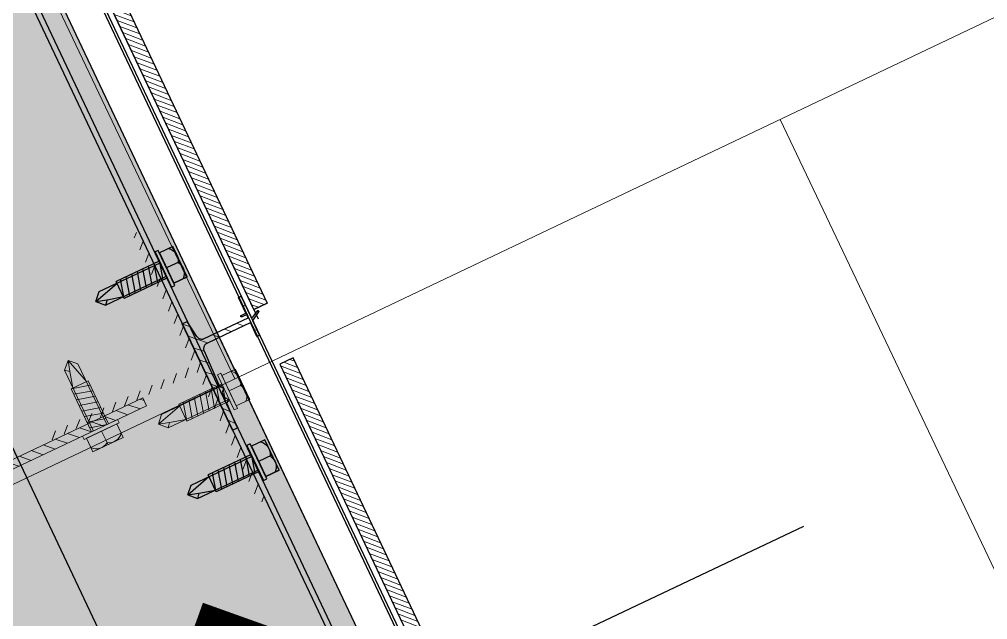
# Model space of a CAD drawing. Header units: metres. Extents: x 678805 to 1359287, y 2747329 to 5497370.
# Drawn here: x 679666.1059 to 679666.4306, y 2748568.3052 to 2748568.5066 of the extents above; entities that cross this region are included whole.
import ezdxf

# ---------------------------------------------------------------- set-up
doc = ezdxf.new("R2010")
doc.units = ezdxf.units.M
doc.linetypes.add('XREF_MON_BUILDINGS$0$Hidden', pattern=[0.004, 0.002, -0.002])
for name, color, linetype in [('00_XREF_MON_HSC_PAVEMENT', 7, 'Continuous'), ('00_XREF_TWQ_BUILDINGS', 7, 'Continuous'), ('XREF_MON_BUILDINGS$0$00-Modulos DEFINIDOS', 7, 'Continuous'), ('XREF_MON_BUILDINGS$0$00-Modulos ROOFS', 2, 'Continuous'), ('XREF_MON_BUILDINGS$0$02-L-01_Structure t2', 7, 'Continuous'), ('XREF_MON_BUILDINGS$0$02-L-01_Struture aux', 4, 'Continuous'), ('XREF_MON_BUILDINGS$0$02-L-Insulation', 252, 'Continuous'), ('XREF_MON_BUILDINGS$0$02-L-panel', 5, 'Continuous'), ('XREF_MON_BUILDINGS$0$COTAUX', 7, 'Continuous')]:
    doc.layers.add(name, color=color, linetype=linetype)
doc.layers.add('XREF_MON_BUILDINGS$0$0-WIPEOUTS', color=7, linetype='Continuous', true_color=0xffffff)
doc.layers.add('XREF_MON_BUILDINGS$0$00_AUX', color=3, linetype='Continuous', plot=False)
for name, color, linetype, lineweight in [('XREF_MON_BUILDINGS$0$02-H-251', 251, 'Continuous', 0), ('XREF_MON_BUILDINGS$0$02-H-254', 254, 'Continuous', 0), ('XREF_MON_BUILDINGS$0$02-L-01_Structure L', 7, 'Continuous', 5), ('XREF_MON_BUILDINGS$0$02-L-01_Structure T', 8, 'Continuous', 5)]:
    doc.layers.add(name, color=color, linetype=linetype, lineweight=lineweight)
for name, color, linetype, lineweight, true_color in [('XREF_MON_BUILDINGS$0$02-KH-01 Water_Toilets', 7, 'Continuous', 30, 0x3877ff), ('XREF_MON_HSC_PAVEMENT$0$02-L-Joints-Paviment_07_Precast Concrete Blocks 60X40', 7, 'Continuous', 5, 0x999999), ('XREF_MON_HSC_PAVEMENT$0$03-TR-Pavement_07_Precast Concrete Blocks 60X40', 7, 'Continuous', 5, 0x999999)]:
    doc.layers.add(name, color=color, linetype=linetype, lineweight=lineweight, true_color=true_color)
doc.layers.get('XREF_MON_BUILDINGS$0$02-KH-01 Water_Toilets').off()
doc.styles.add('XREF_MON_BUILDINGS$0$E100', font='verdana.ttf', dxfattribs={"height": 0.18})
doc.linetypes.add('XREF_MON_BUILDINGS$0$BATTING', pattern='A,0.0001,-0.1,[134,ltypeshp.shx,S=0.1,R=0,X=-0.1,Y=0],-0.2,[134,ltypeshp.shx,S=0.1,R=180,X=0.1,Y=0],-0.1', length=0.4001)
doc.dimstyles.new('XREF_MON_BUILDINGS$0$E100', dxfattribs={"dimscale": 0.03, "dimtxt": 12, "dimasz": 0.5, "dimexe": 0.1, "dimexo": 1, "dimgap": 4, "dimtad": 1, "dimzin": 0, "dimdsep": 46, "dimtxsty": 'XREF_MON_BUILDINGS$0$E100', "dimblk1": 'XREF_MON_BUILDINGS$0$LINCOT200', "dimblk2": 'XREF_MON_BUILDINGS$0$LINCOT200', "dimsah": 1, "dimcen": 0.1, "dimdle": 0.1, "dimse1": 1, "dimse2": 1, "dimclrt": 256, "dimadec": 0, "dimazin": 0, "dimtfac": 0.01538461538461539, "dimtofl": 0, "dimtmove": 0, "dimatfit": 3, "dimldrblk": 'XREF_MON_BUILDINGS$0$LINCOT200', "dimfxl": 1, "dimtolj": 1, "dimtzin": 0, "dimarcsym": 0})

# ---------------------------------------------------------------- blocks, each defined once
blk = doc.blocks.new('XREF_MON_BUILDINGS$0$LINCOT200')
for p, q in [((0, -9.999961704014428), (0, 10.00003829598555)), ((3.694822225952521e-13, 3.829598557558711e-05), (10.00000000000051, 3.829598557558711e-05))]:
    blk.add_line(p, q)
at = {"const_width": 1.875}
blk.add_lwpolyline([(3.535533801624467, -3.535495714255788), (-3.535533950636761, 3.535572157214077)], dxfattribs=at)
at = {"layer": 'XREF_MON_BUILDINGS$0$COTAUX'}
blk.add_line((0, 0), (-1.249999999999915, 0), dxfattribs=at)
blk = doc.blocks.new('*D90')
at = {"layer": 'DEFPOINTS', "color": 0, "transparency": 16777216}
for p in [(119.6986085125246, -56.82058442011478), (120.1565622668715, -56.82058442011478), (119.6986085111276, -61.62058442039418)]:
    blk.add_point(p, dxfattribs=at)
at = {"layer": 'XREF_MON_BUILDINGS$0$00_AUX', "color": 0, "lineweight": -2, "transparency": 16777216}
blk.add_line((120.1565622668715, -61.60558442039406), (120.1565622668715, -56.83558442011466), dxfattribs=at)
at = {"layer": 'XREF_MON_BUILDINGS$0$00_AUX', "color": 0, "lineweight": -2, "transparency": 16777216, "xscale": 0.015, "yscale": 0.015, "zscale": 0.015}
for p, rotation in [((120.1565622668715, -56.82058442011466), 90.00000000000006), ((120.1565622668715, -61.62058442039406), 270.0000000000001)]:
    blk.add_blockref('XREF_MON_BUILDINGS$0$LINCOT200', p, dxfattribs=dict(at, rotation=rotation))
at = {"layer": 'XREF_MON_BUILDINGS$0$00_AUX', "transparency": 16777216, "insert": (119.9424521258373, -59.22058442025437), "char_height": 0.18, "attachment_point": 5, "rotation": 90.00000000000006, "style": 'XREF_MON_BUILDINGS$0$E100'}
blk.add_mtext('\\A1;4.80', dxfattribs=at)
blk = doc.blocks.new('XREF_MON_BUILDINGS$0$AUTORROSCANTE')
at = {"layer": 'XREF_MON_BUILDINGS$0$02-L-01_Structure t2', "color": 0}
for p, q in [((-31.20000000000002, 5.629165124598842), (-26.19999999999959, 5.62916512459816)), ((-31.19999999999999, -3.410605131648481e-13), (-26.19999999999976, 0)), ((-2.365309734828713, 2.5), (-25, 2.5)), ((0, 0), (-8.999999999999972, 2.5)), ((0, 0), (-3.600692283157343, -1.09366380576239)), ((0, 0), (-2.365309734828713, 2.5)), ((0, 0), (-2.365309734828713, -2.5)), ((-2.365309734828713, -2.5), (-25, -2.5)), ((-3.600692283157343, -1.09366380576239), (-2.365309734828713, -2.5)), ((-31.20000000000002, -5.629165124598899), (-26.19999999999948, -5.629165124599581))]:
    blk.add_line(p, q, dxfattribs=at)
at = {"layer": 'XREF_MON_BUILDINGS$0$02-L-01_Structure t2', "color": 253}
for p, q in [((-25, 3.149999999999977), (-8.999999999999943, 3.150000000000034)), ((-23.47427264461649, -3.14999999999992), (-25, 2.662522019210144)), ((-21.40651940967126, -3.14999999999992), (-23.06020473028568, 3.149999999999864)), ((-19.338766174726, -3.14999999999992), (-20.99245149534045, 3.14999999999992)), ((-17.27101293978083, -3.14999999999992), (-18.92469826039516, 3.150000000000034)), ((-15.20325970483566, -3.14999999999992), (-16.85694502544993, 3.150000000000034)), ((-13.1355064698904, -3.14999999999992), (-14.78919179050473, 3.149999999999977)), ((-11.06775323494514, -3.14999999999992), (-12.72143855555953, 3.149999999999977)), ((-9, -3.14999999999992), (-10.65368532061433, 3.150000000000034)), ((-9, -3.14999999999992), (-8.999999999999972, 3.150000000000034)), ((-25, -3.149999999999977), (-9, -3.149999999999977)), ((-3.600692283157343, -1.09366380576239), (-9, -2.5))]:
    blk.add_line(p, q, dxfattribs=at)
at = {"layer": 'XREF_MON_BUILDINGS$0$02-L-01_Structure t2', "color": 0}
for points in [[(-26.19999999999951, 6.5), (-25, 6.5), (-25, -6.500000000000057), (-26.19999999999951, -6.500000000000057)], [(-31.20000000000002, 5.629165124598842), (-26.19999999999996, 5.629165124598842), (-26.19999999999996, -5.629165124599581), (-31.20000000000002, -5.629165124599581)]]:
    blk.add_lwpolyline(points, close=True, dxfattribs=at)
for centre, start, end in [((-26.98608579049073, 2.367525475711773), 129.2840388374925, 214.1828116507075), ((-26.98608579049073, -2.366719793068796), 145.8304296466695, 230.7332658614822)]:
    blk.add_arc(centre, 4.213914209509284, start, end, dxfattribs=at)
blk = doc.blocks.new('XREF_MON_BUILDINGS$0$ULMA_Montante VV')
at = {"layer": 'XREF_MON_BUILDINGS$0$02-H-251', "ltscale": 125}
h = blk.add_hatch(dxfattribs=at)
h.set_pattern_fill('ANSI31', color=256, scale=0.001, angle=450, style=0)
h.set_pattern_definition([(134.9999999999999, (-0.05125000000043656, -0.00250000000005457), (-0.002245064030267289, -0.002245064030267287), [])])
edge = h.paths.add_edge_path()
edge.add_line((-0.05095000000073924, -0.00250000000005457), (0.04844999999841093, -0.00250000000005457))
edge.add_arc((0.04844999999841093, -0.002200000000129876), 0.0003, 270, 360)
edge.add_line((0.04874999999992724, -0.002200000000129876), (0.04874999999992724, -0.0003000000001520675))
edge.add_arc((0.04844999999841093, -0.0003000000001520675), 0.0003, 0, 90)
edge.add_line((0.04844999999841093, 0), (0, 0))
edge.add_line((0, 0), (0, 0.05719999999996617))
edge.add_arc((-0.0003000000015163096, 0.05719999999996617), 0.0003, 0, 90)
edge.add_line((-0.0003000000015163096, 0.05749999999989086), (-0.002200000000811997, 0.05749999999989086))
edge.add_arc((-0.002200000000811997, 0.05719999999996617), 0.0003, 90, 180)
edge.add_line((-0.002500000000509317, 0.05719999999996617), (-0.002500000000509317, 0))
edge.add_line((-0.002500000000509317, 0), (-0.05095000000073924, 0))
edge.add_arc((-0.05095000000073924, -0.0003000000001520675), 0.0003, 90, 180)
edge.add_line((-0.05125000000043656, -0.0003000000001520675), (-0.05125000000043656, -0.002200000000129876))
edge.add_arc((-0.05095000000073924, -0.002200000000129876), 0.0003, 180, 270)
blk = doc.blocks.new('XREF_MON_BUILDINGS$0$ULMA_Autotaladrante')
at = {"layer": 'XREF_MON_BUILDINGS$0$02-L-01_Structure T', "color": 252}
for p, q in [((0.006200000001172157, 0.005629165124673818), (0.001200000000153523, 0.005629165124673818)), ((-0.02500000000509317, 2.273736754432321e-13), (-0.02263469026956955, 0.00250000000005457)), ((-0.02500000000509317, 2.273736754432321e-13), (-0.01600000000325963, 0.00250000000005457)), ((-0.02500000000509317, 2.273736754432321e-13), (-0.02263469026956955, -0.002499999999599822)), ((-0.02500000000509317, 2.273736754432321e-13), (-0.02139930772136722, -0.001093663805477263)), ((-0.02263469026956955, 0.00250000000005457), (0, 0.00250000000005457)), ((0, 0.003150000000232467), (-0.01600000000325963, 0.003150000000232467)), ((-0.01600000000325963, -0.003149999999777719), (-0.01600000000325963, 0.003150000000232467)), ((-0.01600000000325963, -0.003149999999777719), (-0.01434631468237058, 0.003150000000232467)), ((-0.01393224676803584, -0.003149999999777719), (-0.01227856144714679, 0.003150000000232467)), ((-0.0118644935323573, -0.003149999999777719), (-0.01021080821146825, 0.003150000000232467)), ((-0.00979674029713351, -0.003149999999777719), (-0.008143054976244457, 0.003150000000232467)), ((-0.00772898706190972, -0.003149999999777719), (-0.006075301741020667, 0.003150000000232467)), ((-0.005661233826231182, -0.003149999999777719), (-0.004007548505342129, 0.003150000000232467)), ((-0.003593480591007392, -0.003149999999777719), (-0.001939795270118339, 0.003150000000232467)), ((-0.001525727355783602, -0.003149999999777719), (0, 0.002662522019363678)), ((0.006200000001172157, 2.273736754432321e-13), (0.001200000000153523, 2.273736754432321e-13)), ((-0.02139930772136722, -0.001093663805477263), (-0.02263469026956955, -0.002499999999599822)), ((-0.02263469026956955, -0.002499999999599822), (0, -0.002499999999599822)), ((-0.02139930772136722, -0.001093663805477263), (-0.01600000000325963, -0.002499999999599822)), ((0, -0.003149999999777719), (-0.01600000000325963, -0.003149999999777719)), ((0.006200000001172157, -0.005629165124219071), (0.001200000000153523, -0.005629165124219071))]:
    blk.add_line(p, q, dxfattribs=at)
for points in [[(0.001200000000153523, 0.006499999999959982), (0, 0.006499999999959982), (0, -0.006499999999732609), (0.001200000000153523, -0.006499999999732609)], [(0.006200000001172157, 0.005629165124673818), (0.001200000000153523, 0.005629165124673818), (0.001200000000153523, -0.005629165124219071), (0.006200000001172157, -0.005629165124219071)]]:
    blk.add_lwpolyline(points, close=True, dxfattribs=at)
for centre, start, end in [((0.001986085791031655, 0.002367525475847287), 325.8171883654993, 50.71596115511253), ((0.001986085791031655, -0.002366719792689764), 309.2667341381091, 34.16957033823044)]:
    blk.add_arc(centre, 0.004213914210367771, start, end, dxfattribs=at)
blk = doc.blocks.new('XREF_MON_BUILDINGS$0$ULMA_Escuadra40x80_Seccion')
at = {"layer": 'XREF_MON_BUILDINGS$0$02-H-251', "ltscale": 125}
h = blk.add_hatch(dxfattribs=at)
h.set_pattern_fill('ANSI31', color=256, scale=0.001, angle=360, style=0)
h.set_pattern_definition([(45, (0, 0), (-0.002245064030267288, 0.002245064030267289), [])])
h.paths.add_polyline_path([(0, 0.0799999999994725), (0.002999999989697244, 0.0799999999994725), (0.002999999989697244, 0.002999999999701686), (0.03999999999359716, 0.002999999999701686), (0.03999999999359716, 0), (0, 0)])
at = {"layer": 'XREF_MON_BUILDINGS$0$02-L-01_Structure L', "linetype": 'Continuous'}
blk.add_lwpolyline([(0, 0.0799999999994725), (0.002999999989697244, 0.0799999999994725), (0.002999999989697244, 0.002999999999701686), (0.03999999999359716, 0.002999999999701686), (0.03999999999359716, 0), (0, 0)], close=True, dxfattribs=at)
blk = doc.blocks.new('XREF_MON_BUILDINGS$0$A$C56BF4A3E')
at = {"layer": 'XREF_MON_BUILDINGS$0$02-H-251', "linetype": 'XREF_MON_BUILDINGS$0$Hidden', "ltscale": 125}
h = blk.add_hatch(dxfattribs=at)
h.set_pattern_fill('ANSI31', color=256, scale=0.001, angle=360, style=0)
h.set_pattern_definition([(45, (-251.3190308536063, -172.1081610942427), (-0.002245064030267288, 0.002245064030267289), [])])
edge = h.paths.add_edge_path()
edge.add_line((5.40779907416437, 0.0269813749317791), (5.409799074164322, 0.0269813749317791))
edge.add_line((5.409799074164322, 0.0269813749317791), (5.416670568796473, 0.02673596440934034))
edge.add_line((5.416670568796473, 0.02673596440934034), (5.41754940181546, 0.02579188096103735))
edge.add_arc((5.417768986389103, 0.02599628892301098), 0.0003, 222.95, 312.9500000000114)
edge.add_line((5.417973394351304, 0.02577670434936863), (5.418917664320144, 0.02665571099794306))
edge.add_line((5.418917664320144, 0.02665571099794306), (5.420667982855559, 0.02659319962083373))
edge.add_line((5.420667982855559, 0.02659319962083373), (5.421546851898039, 0.02564907747444067))
edge.add_arc((5.421766436471909, 0.0258534854373238), 0.0003, 222.9500000000149, 312.9500000000114)
edge.add_line((5.42197084443411, 0.02563390086368145), (5.422915153107407, 0.02651294354097899))
edge.add_line((5.422915153107407, 0.02651294354097899), (5.435870457225302, 0.02605025410764483))
edge.add_arc((5.43579907416439, 0.02405152839935454), 0.002, 360, 447.95459151111373, ccw=False)
edge.add_line((5.437799074164342, 0.02405152839935454), (5.437799074164342, 0.01732217391952418))
edge.add_line((5.437799074164342, 0.01732217391952418), (5.437799074164342, 0.00798137493154627))
edge.add_line((5.437799074164342, 0.00798137493154627), (5.432649074164384, 0.00798137493154627))
edge.add_line((5.432649074164384, 0.00798137493154627), (5.432649074164384, 0.006981374931342543))
edge.add_line((5.432649074164384, 0.006981374931342543), (5.437966468006845, 0.006981374931342543))
edge.add_arc((5.437966468006845, 0.006681374931645223), 0.0003, 29.99999999999568, 90, ccw=False)
edge.add_line((5.43822627562805, 0.006831374931493883), (5.439889266543116, 0.003950990174303115))
edge.add_arc((5.440149074164321, 0.004100990174151775), 0.0003, 210.0000000000145, 389.9999999999957)
edge.add_line((5.440408881785526, 0.004250990174000435), (5.439092301031689, 0.006531374931796563))
edge.add_arc((5.439352108652894, 0.006681374931645223), 0.0003, 90, 209.9999999999957, ccw=False)
edge.add_line((5.439352108652894, 0.006981374931342543), (5.447099074164282, 0.006981374931342543))
edge.add_line((5.447099074164282, 0.006981374931342543), (5.447099074164282, 0.00798137493154627))
edge.add_line((5.447099074164282, 0.00798137493154627), (5.441099074164423, 0.00798137493154627))
edge.add_line((5.441099074164423, 0.00798137493154627), (5.441099074164423, 0.009731374931902792))
edge.add_arc((5.440849074164372, 0.009731374931902792), 0.0002500000000000272, 360, 540)
edge.add_line((5.440599074164322, 0.009731374931902792), (5.440599074164322, 0.00798137493154627))
edge.add_line((5.440599074164322, 0.00798137493154627), (5.439599074164345, 0.00798137493154627))
edge.add_line((5.439599074164345, 0.00798137493154627), (5.439599074164345, 0.02422579777328338))
edge.add_arc((5.441599074164298, 0.02422579777328338), 0.002, 97.44741685019778, 180, ccw=False)
edge.add_line((5.441339841684805, 0.0262089262413383), (5.447249074164358, 0.0269813749317791))
edge.add_line((5.447249074164358, 0.0269813749317791), (5.447249074164358, 0.02878137493178201))
edge.add_line((5.447249074164358, 0.02878137493178201), (5.40779907416437, 0.02878137493178201))
edge.add_line((5.40779907416437, 0.02878137493178201), (5.40779907416437, 0.0269813749317791))
at = {"layer": 'XREF_MON_BUILDINGS$0$02-H-254', "ltscale": 125}
h = blk.add_hatch(dxfattribs=at)
h.set_pattern_fill('ANSI31', color=256, scale=0.0005, angle=180, style=0)
h.set_pattern_definition([(225, (262.3197925426266, 179.6418627328101), (0.001122532015133644, -0.001122532015133644), [])])
h.paths.add_polyline_path([(4.843224587663311, 0.01408919956507759), (4.843223642610607, 0.005021737029508699), (5.421022261104948, 0.005013353653378516), (5.421022261104948, 8.7867956619192e-05), (4.827682016657203, 8.919956222541714e-05), (4.827682016657203, 0.006639199560467546), (4.835682016656559, 0.006639199560467546), (4.835682016656559, 0.00823919957097985), (4.827682016657203, 0.00823919957097985), (4.827682016657203, 0.01408919956507759)])
h = blk.add_hatch(dxfattribs=at)
h.set_pattern_fill('ANSI31', color=256, scale=0.0005, style=0)
h.set_pattern_definition([(45, (-251.461789068142, -171.9808575449287), (-0.001122532015133644, 0.001122532015133644), [])])
h.paths.add_polyline_path([(5.441299074183899, 8.775763254931235e-05), (6.036168537639629, 8.775763254931235e-05), (6.036168537639629, 0.0050199457986011), (5.441299074183899, 0.00501821766063415)])
at = {"layer": 'XREF_MON_BUILDINGS$0$02-L-01_Struture aux'}
for p, q in [((9.606410899122924, 0.02878126135213321), (4.864218063045374, 0.02878137223468613)), ((4.864218062999779, 0.02683137493374943), (9.606410899122924, 0.02683137493374943))]:
    blk.add_line(p, q, dxfattribs=at)
at = {"layer": 'XREF_MON_BUILDINGS$0$02-L-01_Struture aux', "linetype": 'XREF_MON_BUILDINGS$0$Hidden'}
for p, q in [((5.40779907416437, 0.02878137493178201), (5.40779907416437, 0.0269813749317791)), ((5.40779907416437, 0.02878137493178201), (5.447249074164358, 0.02878137493178201)), ((5.40779907416437, 0.0269813749317791), (5.409799074164322, 0.0269813749317791)), ((5.409049074164397, 0.0269813749317791), (5.409799074164322, 0.0269813749317791)), ((5.416670568796473, 0.02673596440934034), (5.409799074164322, 0.0269813749317791)), ((5.41754940181546, 0.02579188096103735), (5.416670568796473, 0.02673596440934034)), ((5.417973394351304, 0.02577670434936863), (5.418917664320144, 0.02665571099794306)), ((5.420667982855559, 0.02659319962083373), (5.418917664320144, 0.02665571099794306)), ((5.421546851898039, 0.02564907747444067), (5.420667982855559, 0.02659319962083373)), ((5.42197084443411, 0.02563390086368145), (5.422915153107407, 0.02651294354097899)), ((5.435870457225302, 0.02605025410764483), (5.422915153107407, 0.02651294354097899)), ((5.441339841684805, 0.0262089262413383), (5.447249074164358, 0.0269813749317791)), ((5.447249074164358, 0.02878137493178201), (5.447249074164358, 0.0269813749317791)), ((5.437799074164342, 0.02405152839935454), (5.437799074164342, 0.01732217391952418)), ((5.439599074164345, 0.02422579777328338), (5.439599074164345, 0.00798137493154627)), ((5.437799074164342, 0.01732217391952418), (5.437799074164342, 0.00798137493154627)), ((5.432649074164384, 0.00798137493154627), (5.437799074164342, 0.00798137493154627)), ((5.432649074164384, 0.00798137493154627), (5.432649074164384, 0.006981374931342543)), ((5.432649074164384, 0.006981374931342543), (5.437966468006845, 0.006981374931342543)), ((5.439889266543116, 0.003950990174303115), (5.43822627562805, 0.006831374931493883)), ((5.440408881785526, 0.004250990174000435), (5.439092301031689, 0.006531374931796563)), ((5.439352108652894, 0.006981374931342543), (5.447099074164282, 0.006981374931342543)), ((5.439599074164345, 0.00798137493154627), (5.440799074164328, 0.00798137493154627)), ((5.440799074164328, 0.009731374931902792), (5.440799074164328, 0.00798137493154627)), ((5.441299074164373, 0.009731374931902792), (5.44129907416443, 0.00798137493154627)), ((5.44129907416443, 0.00798137493154627), (5.447099074164282, 0.00798137493154627)), ((5.447099074164282, 0.00798137493154627), (5.447099074164282, 0.006981374931342543))]:
    blk.add_line(p, q, dxfattribs=at)
at = {"layer": 'XREF_MON_BUILDINGS$0$02-L-01_Struture aux'}
for points in [[(9.606410899122924, 0.006936668091238829), (4.864217982283829, 0.006936667175349243)], [(4.864218062552606, 0.007706819045150581), (9.606410899122924, 0.007706819961040168)]]:
    blk.add_lwpolyline(points, dxfattribs=at)
at = {"layer": 'XREF_MON_BUILDINGS$0$02-L-01_Struture aux', "linetype": 'XREF_MON_BUILDINGS$0$Hidden'}
for centre, radius, start, end in [((5.43579907416439, 0.02405152839935454), 0.002, 0, 87.95459151390347), ((5.441599074164298, 0.02422579777328338), 0.002, 97.44741685044744, 180), ((5.417768986389103, 0.02599628892301098), 0.0003, 222.9499999742432, 312.950000006033), ((5.421766436471909, 0.0258534854373238), 0.0003, 222.9500000717971, 312.950000006033), ((5.441049074164379, 0.009731374931902792), 0.0002500000000000272, 0, 180), ((5.437966468006845, 0.006681374931645223), 0.0003, 29.99999996828956, 90), ((5.439352108652894, 0.006681374931645223), 0.0003, 90, 209.9999999682886), ((5.440149074164321, 0.004100990174151775), 0.0003, 209.9999999682886, 29.99999996828956)]:
    blk.add_arc(centre, radius, start, end, dxfattribs=at)
at = {"layer": 'XREF_MON_BUILDINGS$0$02-L-Insulation', "linetype": 'XREF_MON_BUILDINGS$0$BATTING', "ltscale": 0.08}
blk.add_line((5.110634532114307, 0.09798582951128054), (9.544001165870586, 0.09798582950495671), dxfattribs=at)
at = {"layer": 'XREF_MON_BUILDINGS$0$02-L-panel'}
blk.add_line((5.437698540379646, 0.00500949198815448), (9.61477983187405, 0.005021626705428162), dxfattribs=at)
for points in [[(4.843224587663311, 0.01408919956507759), (4.827682016657203, 0.01408919956507759), (4.827682016657203, 0.00823919957097985), (4.835682016656559, 0.00823919957097985), (4.835682016656559, 0.006639199560467546), (4.827682016657203, 0.006639199560467546), (4.827682016657203, 8.919956222541714e-05), (5.421022261104948, 8.7867956619192e-05), (5.421022261104948, 0.005013353653378516), (4.843223642610607, 0.005021737029508699), (4.843224587663311, 0.01408919956507759), (4.843224587663311, 0.01408919956507759), (4.843224008459682, 0.01408919956507759), (4.827682016657203, 0.01408919956507759), (4.827682016657203, 0.00823919957097985)], [(6.036168537639629, 0.00501859720682063), (6.036168537639629, 8.775763254931235e-05), (5.441299074183899, 8.775763254931235e-05), (5.441299074183899, 0.005013243329308636), (5.865971476993284, 0.005019451364070449)]]:
    blk.add_lwpolyline(points, dxfattribs=at)
at = {"layer": 'XREF_MON_BUILDINGS$0$02-L-panel', "ltscale": 125}
blk.add_lwpolyline([(5.441299074183899, 0.005013243329308636), (5.441299074183899, 8.775763254931235e-05)], dxfattribs=at)
at = {"layer": 'XREF_MON_BUILDINGS$0$02-L-01_Struture aux'}
for name, p, rotation in [('XREF_MON_BUILDINGS$0$ULMA_Escuadra40x80_Seccion', (5.430449446077102, 0.1313524632609813), 180), ('XREF_MON_BUILDINGS$0$ULMA_Autotaladrante', (5.427449446089224, 0.06861586776807371), 180.0094821091939), ('XREF_MON_BUILDINGS$0$ULMA_Autotaladrante', (5.420181755774205, 0.02540869406936963), 270.0047410520664)]:
    blk.add_blockref(name, p, dxfattribs=dict(at, rotation=rotation))
blk.add_blockref('XREF_MON_BUILDINGS$0$ULMA_Montante VV', (5.432949446077895, 0.03128137493192185), dxfattribs=at)
at = {"layer": 'XREF_MON_BUILDINGS$0$02-L-01_Struture aux', "xscale": -0.001000000003841706, "yscale": 0.000999999996565748, "zscale": 0.001, "rotation": 270}
for p in [(5.39455373426922, 0.05160882704595338), (5.46639678074423, 0.05173137483589585)]:
    blk.add_blockref('XREF_MON_BUILDINGS$0$AUTORROSCANTE', p, dxfattribs=at)
blk = doc.blocks.new('XREF_MON_HSC_PAVEMENT')
at = {"layer": 'XREF_MON_HSC_PAVEMENT$0$02-L-Joints-Paviment_07_Precast Concrete Blocks 60X40'}
for points in [[(679666.178102852, 2748568.386034491), (679665.9202881074, 2748568.927820018)], [(679666.6187538785, 2748567.931273031), (679666.3609385898, 2748568.473058299)]]:
    blk.add_lwpolyline(points, dxfattribs=at)
at = {"layer": 'XREF_MON_HSC_PAVEMENT$0$03-TR-Pavement_07_Precast Concrete Blocks 60X40'}
blk.add_line((679652.2774580407, 2748561.771258107), (679671.0333035087, 2748570.69646132), dxfattribs=at)
blk = doc.blocks.new('XREF_MON_BUILDINGS$0$modulo kiosco')
at = {"layer": 'XREF_MON_BUILDINGS$0$0-WIPEOUTS', "true_color": 0xfcfcfc}
h = blk.add_hatch(color=7, dxfattribs=at)
h.dxf.hatch_style = 1
h.paths.add_polyline_path([(119.6986085139215, -61.62058441969566), (119.6986085125245, -56.82058442011476), (124.4986085132696, -56.82058442058042), (124.4986085123383, -61.62058442132547)])
at = {"layer": 'XREF_MON_BUILDINGS$0$00-Modulos ROOFS', "lineweight": 0}
blk.add_lwpolyline([(119.6986085139215, -61.62058441969566), (119.6986085125245, -56.82058442011476), (124.4986085132696, -56.82058442058042), (124.4986085123383, -61.62058442132547)], close=True, dxfattribs=at)
at = {"layer": 'XREF_MON_BUILDINGS$0$00-Modulos ROOFS'}
blk.add_lwpolyline([(124.4986085137352, -57.12058442062698), (124.4986085132696, -56.82058442058042), (124.1986085125245, -56.82058442151174), (119.9986085128039, -56.82058442034759), (119.6986085125245, -56.82058442011476), (119.6986085125245, -57.12058442085981), (119.6986085134558, -61.32058442058042), (119.6986085139215, -61.62058441969566), (119.9986085128039, -61.62058442062698), (124.1986085125245, -61.62058442109264), (124.4986085123383, -61.62058442132547), (124.4986085128039, -61.32058442081325)], close=True, dxfattribs=at)
at = {"layer": 'XREF_MON_BUILDINGS$0$00_AUX', "color": 253}
dim = blk.add_linear_dim(base=(120.1565622668715, -56.82058442011478), p1=(119.6986085111275, -61.62058442039415), p2=(119.6986085125245, -56.82058442011476), angle=90, dimstyle='XREF_MON_BUILDINGS$0$E100', dxfattribs=at)
dim.commit()
dim.dimension.update_dxf_attribs({"geometry": '*D90', "text_midpoint": (119.9424521258372, -59.2205844202545)})
blk = doc.blocks.new('XREF_MON_BUILDINGS')
at = {"layer": 'XREF_MON_BUILDINGS$0$02-KH-01 Water_Toilets', "linetype": 'Continuous', "rotation": 115.3161611592081}
blk.add_blockref('XREF_MON_BUILDINGS$0$modulo kiosco', (679661.9111184992, 2748433.30569171), dxfattribs=at)
at = {"layer": 'XREF_MON_BUILDINGS$0$00-Modulos DEFINIDOS', "rotation": 115.3161611891357}
blk.add_blockref('XREF_MON_BUILDINGS$0$A$C56BF4A3E', (679668.5158053937, 2748563.492723278), dxfattribs=at)

msp = doc.modelspace()

# ---------------------------------------------------------------- block references
at = {"layer": '00_XREF_MON_HSC_PAVEMENT'}
msp.add_blockref('XREF_MON_HSC_PAVEMENT', (0, 0), dxfattribs=at)

# ---------------------------------------------------------------- next in the draw order: block references
at = {"layer": '00_XREF_TWQ_BUILDINGS'}
msp.add_blockref('XREF_MON_BUILDINGS', (0, 0), dxfattribs=at)

# ---------------------------------------------------------------- next in the draw order: block references
msp.add_blockref('XREF_MON_BUILDINGS', (0, 0))

doc.saveas('drawing.dxf')
